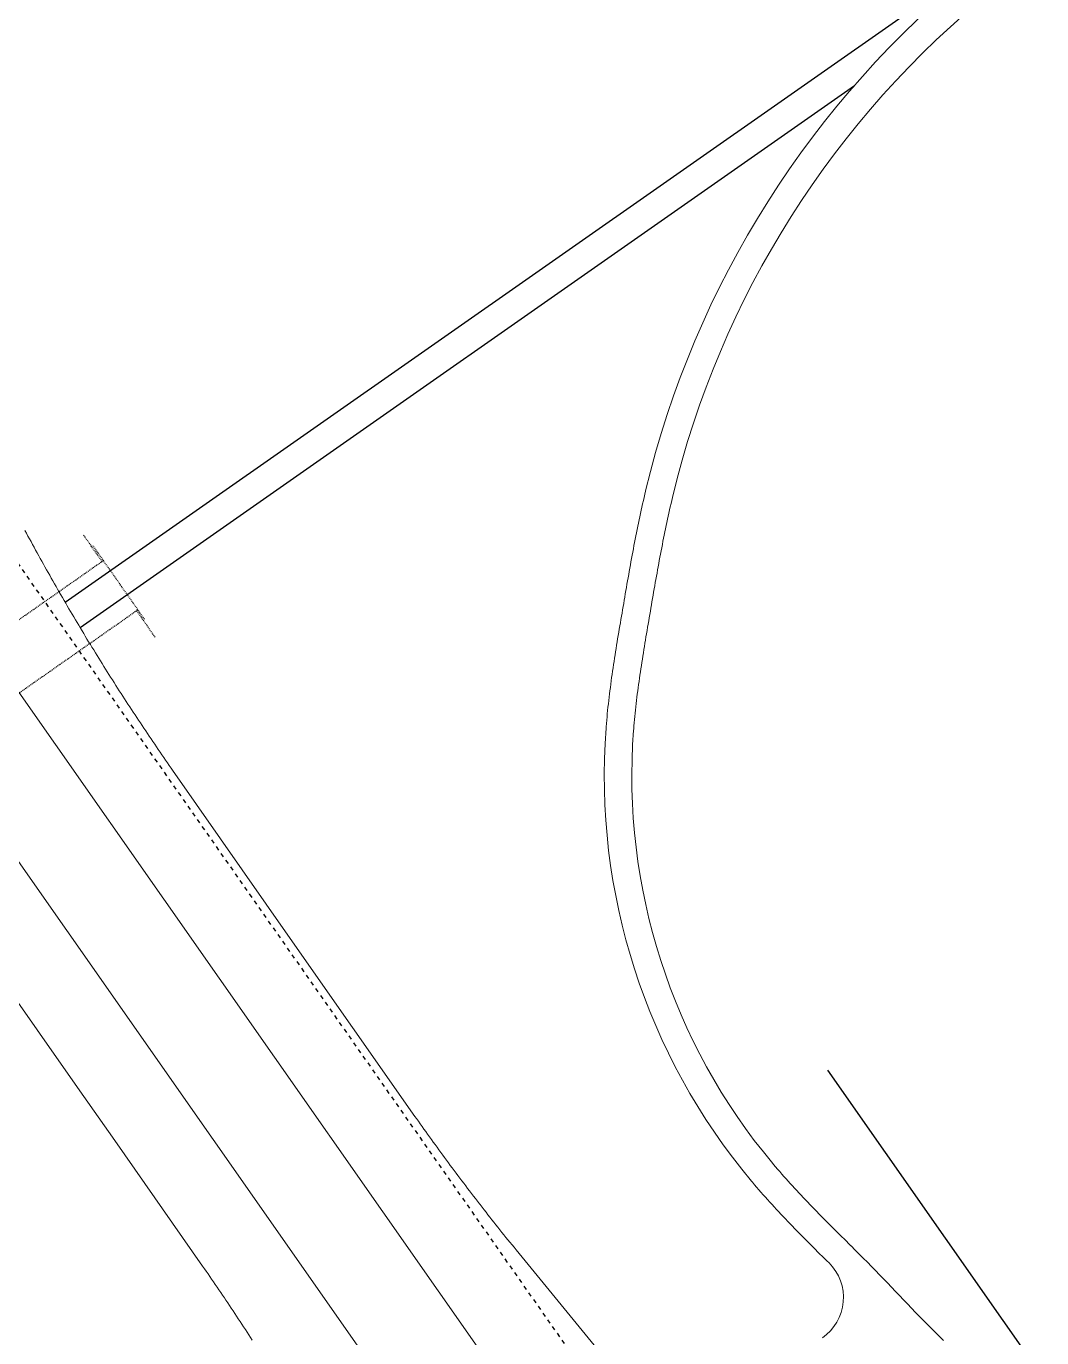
# Model space of a CAD drawing. Header units: millimetres. Extents: x 152904052 to 153933663, y 538271515 to 539240469.
# Drawn here: x 153538208 to 153541333, y 539124536 to 539128573 of the extents above; entities that cross this region are included whole.
import ezdxf

# ---------------------------------------------------------------- set-up
doc = ezdxf.new("R2010")
doc.units = ezdxf.units.MM
doc.linetypes.add('HIDDEN', pattern=[5.08, 2.54, -2.54])
doc.layers.add('BORD', color=7, linetype='Continuous')

msp = doc.modelspace()

# ---------------------------------------------------------------- linework, layer by layer
at = {"layer": 'BORD', "color": 8, "linetype": 'HIDDEN', "ltscale": 5}
msp.add_line((153528346.4, 539140965.7), (153579968.2, 539067242), dxfattribs=at)
at = {"layer": 'BORD', "color": 137, "lineweight": 0}
msp.add_line((153540944.4, 539124613.8), (153541030.2, 539124527.5), dxfattribs=at)
at = {"layer": 'BORD', "color": 133, "ltscale": 10}
for points in [[(153538327.4, 539126799.8), (153541326.9, 539128900.1)], [(153538373.3, 539126722), (153540756.6, 539128390.8)]]:
    msp.add_lwpolyline(points, dxfattribs=at)
at = {"layer": 'BORD', "color": 137, "lineweight": 0, "flags": 128}
for points in [[(153540678.3, 539124765.9), (153540671.7, 539124772.3), (153540664.6, 539124779.4), (153540657.5, 539124786.4), (153540650.4, 539124793.5), (153540643.3, 539124800.6), (153540636.2, 539124807.7), (153540629.1, 539124814.8), (153540621.9, 539124821.9), (153540614.8, 539124829), (153540607.8, 539124836.2), (153540600.7, 539124843.3), (153540593.6, 539124850.5), (153540586.5, 539124857.7), (153540579.5, 539124864.9), (153540572.4, 539124872.1), (153540565.4, 539124879.4), (153540558.4, 539124886.7), (153540551.3, 539124894), (153540544.4, 539124901.3), (153540537.4, 539124908.6), (153540530.4, 539124916), (153540523.5, 539124923.4), (153540516.6, 539124930.8), (153540509.7, 539124938.3), (153540502.8, 539124945.8), (153540496, 539124953.3), (153540489.2, 539124960.9), (153540482.4, 539124968.5), (153540475.6, 539124976.1), (153540468.9, 539124983.7), (153540462.2, 539124991.4), (153540455.5, 539124999.2), (153540448.9, 539125006.9), (153540442.3, 539125014.7), (153540439.8, 539125017.8, -0.195701), (153539992.1, 539126412.2), (153539992.4, 539126416.1), (153539993.2, 539126426.3), (153539994.1, 539126436.5), (153539995, 539126446.6), (153539996, 539126456.8), (153539997, 539126466.9), (153539998, 539126477.1), (153539999.1, 539126487.2), (153540000.3, 539126497.3), (153540001.5, 539126507.4), (153540002.7, 539126517.5), (153540004, 539126527.5), (153540005.3, 539126537.6), (153540006.6, 539126547.7), (153540007.9, 539126557.7), (153540009.3, 539126567.7), (153540010.7, 539126577.8), (153540012.2, 539126587.8), (153540013.7, 539126597.8), (153540015.2, 539126607.8), (153540016.7, 539126617.8), (153540018.2, 539126627.7), (153540019.8, 539126637.7), (153540021.4, 539126647.6), (153540023, 539126657.6), (153540024.6, 539126667.5), (153540026.2, 539126677.5), (153540027.8, 539126687.4), (153540029.5, 539126697.3), (153540031.1, 539126707.2), (153540032.8, 539126717.1), (153540034.5, 539126727), (153540036.2, 539126736.8), (153540037.8, 539126746.7), (153540039.5, 539126756.6), (153540041.2, 539126766.5), (153540042.9, 539126776.3), (153540044.6, 539126786.2), (153540046.3, 539126796), (153540047.9, 539126805.9), (153540049.6, 539126815.8), (153540051.3, 539126825.7), (153540053, 539126835.5), (153540054.7, 539126845.4), (153540056.5, 539126855.3), (153540058.2, 539126865.2), (153540059.9, 539126875.1), (153540061.7, 539126885), (153540063.4, 539126894.9), (153540065.2, 539126904.8), (153540067, 539126914.7), (153540068.8, 539126924.6), (153540070.6, 539126934.5), (153540072.4, 539126944.4), (153540074.3, 539126954.3), (153540076.2, 539126964.2), (153540078, 539126974.1), (153540079.9, 539126984), (153540081.9, 539126993.9), (153540083.8, 539127003.8), (153540085.8, 539127013.7), (153540087.8, 539127023.6), (153540089.8, 539127033.5), (153540091.8, 539127043.4), (153540093.9, 539127053.3), (153540096, 539127063.2), (153540098.1, 539127073.1), (153540100.3, 539127082.9), (153540102.4, 539127092.8), (153540104.6, 539127102.7), (153540106.9, 539127112.6), (153540109.2, 539127122.5), (153540111.5, 539127132.4), (153540113.8, 539127142.2), (153540113.8, 539127142.4, -0.166479), (153541133.8, 539128753.3)], [(153540944.4, 539124613.8, 0.010117), (153540746, 539124818.4), (153540745.8, 539124818.7), (153540738.7, 539124825.7), (153540731.6, 539124832.7), (153540724.5, 539124839.8), (153540717.4, 539124846.8), (153540710.3, 539124853.8), (153540703.2, 539124860.8), (153540696.2, 539124867.9), (153540689.1, 539124874.9), (153540682.1, 539124881.9), (153540675.1, 539124889), (153540668.1, 539124896), (153540661.1, 539124903.1), (153540654.1, 539124910.1), (153540647.2, 539124917.2), (153540640.3, 539124924.3), (153540633.4, 539124931.4), (153540626.5, 539124938.5), (153540619.6, 539124945.6), (153540612.8, 539124952.7), (153540605.9, 539124959.9), (153540599.1, 539124967), (153540592.4, 539124974.2), (153540585.6, 539124981.4), (153540578.9, 539124988.6), (153540572.3, 539124995.9), (153540565.6, 539125003.1), (153540559, 539125010.4), (153540552.4, 539125017.7), (153540545.9, 539125025), (153540539.3, 539125032.3), (153540532.9, 539125039.7), (153540526.4, 539125047.1), (153540520, 539125054.5), (153540513.7, 539125062), (153540507.3, 539125069.5), (153540504.9, 539125072.4, -0.195689), (153540076.8, 539126405.7), (153540077.1, 539126409.5), (153540077.9, 539126419.2), (153540078.7, 539126429), (153540079.6, 539126438.8), (153540080.6, 539126448.5), (153540081.5, 539126458.3), (153540082.6, 539126468), (153540083.6, 539126477.8), (153540084.7, 539126487.6), (153540085.9, 539126497.3), (153540087.1, 539126507.1), (153540088.3, 539126516.9), (153540089.5, 539126526.6), (153540090.8, 539126536.4), (153540092.2, 539126546.2), (153540093.5, 539126555.9), (153540094.9, 539126565.7), (153540096.3, 539126575.5), (153540097.7, 539126585.3), (153540099.2, 539126595.1), (153540100.7, 539126604.9), (153540102.2, 539126614.7), (153540103.8, 539126624.5), (153540105.3, 539126634.3), (153540106.9, 539126644.1), (153540108.5, 539126653.9), (153540110.1, 539126663.7), (153540111.7, 539126673.5), (153540113.3, 539126683.3), (153540115, 539126693.1), (153540116.6, 539126703), (153540118.3, 539126712.8), (153540120, 539126722.6), (153540121.6, 539126732.5), (153540123.3, 539126742.3), (153540125, 539126752.2), (153540126.7, 539126762), (153540128.4, 539126771.9), (153540130, 539126781.7), (153540131.7, 539126791.6), (153540133.4, 539126801.4), (153540135.1, 539126811.2), (153540136.8, 539126821.1), (153540138.5, 539126830.9), (153540140.2, 539126840.7), (153540141.9, 539126850.5), (153540143.6, 539126860.4), (153540145.4, 539126870.1), (153540147.1, 539126879.9), (153540148.9, 539126889.7), (153540150.6, 539126899.5), (153540152.4, 539126909.3), (153540154.2, 539126919.1), (153540156, 539126928.8), (153540157.8, 539126938.6), (153540159.7, 539126948.3), (153540161.5, 539126958.1), (153540163.4, 539126967.8), (153540165.3, 539126977.6), (153540167.2, 539126987.3), (153540169.1, 539126997), (153540171.1, 539127006.7), (153540173.1, 539127016.4), (153540175.1, 539127026.1), (153540177.1, 539127035.8), (153540179.1, 539127045.5), (153540181.2, 539127055.1), (153540183.3, 539127064.8), (153540185.4, 539127074.4), (153540187.6, 539127084), (153540189.8, 539127093.7), (153540192, 539127103.3), (153540194.2, 539127112.9), (153540196.5, 539127122.5), (153540196.5, 539127122.6, -0.166479), (153541187, 539128687)], [(153540657.7, 539124535.7, 0.470392), (153540678.3, 539124765.9)]]:
    msp.add_lwpolyline(points, format="xyb", dxfattribs=at)
for points in [[(153539020.4, 539125765.2), (153538657.6, 539126283.4), (153538653.4, 539126289.4), (153538647.7, 539126297.5), (153538642.1, 539126305.6), (153538636.5, 539126313.7), (153538630.8, 539126321.8), (153538625.2, 539126330), (153538619.6, 539126338.1), (153538614, 539126346.2), (153538608.5, 539126354.4), (153538602.9, 539126362.6), (153538597.4, 539126370.7), (153538591.8, 539126378.9), (153538586.3, 539126387.1), (153538580.8, 539126395.3), (153538575.3, 539126403.5), (153538569.8, 539126411.7), (153538564.3, 539126419.9), (153538558.8, 539126428.1), (153538553.3, 539126436.4), (153538547.9, 539126444.6), (153538542.4, 539126452.8), (153538537, 539126461.1), (153538531.6, 539126469.3), (153538526.2, 539126477.6), (153538520.8, 539126485.9), (153538515.4, 539126494.2), (153538510, 539126502.4), (153538504.6, 539126510.7), (153538499.3, 539126519), (153538493.9, 539126527.4), (153538488.6, 539126535.7), (153538483.3, 539126544), (153538478, 539126552.3), (153538472.7, 539126560.7), (153538467.4, 539126569), (153538462.1, 539126577.4), (153538456.9, 539126585.7), (153538451.6, 539126594.1), (153538446.4, 539126602.5), (153538441.1, 539126610.8), (153538435.9, 539126619.2), (153538430.7, 539126627.6), (153538425.5, 539126636), (153538420.3, 539126644.4), (153538415.2, 539126652.9), (153538410, 539126661.3), (153538404.9, 539126669.7), (153538399.7, 539126678.1), (153538394.6, 539126686.6), (153538389.5, 539126695), (153538384.4, 539126703.5), (153538379.3, 539126712), (153538374.2, 539126720.4), (153538369.1, 539126728.9), (153538364.1, 539126737.4), (153538359, 539126745.9), (153538354, 539126754.4), (153538349, 539126762.9), (153538344, 539126771.4), (153538339, 539126779.9), (153538334, 539126788.4), (153538329, 539126797), (153538324, 539126805.5), (153538319.1, 539126814.1), (153538314.1, 539126822.6), (153538309.2, 539126831.2), (153538304.3, 539126839.7), (153538299.4, 539126848.3), (153538294.5, 539126856.9), (153538289.6, 539126865.5), (153538284.7, 539126874.1), (153538279.8, 539126882.7), (153538275, 539126891.3), (153538270.2, 539126899.9), (153538265.3, 539126908.5), (153538260.5, 539126917.1), (153538255.7, 539126925.8), (153538250.9, 539126934.4), (153538246.1, 539126943), (153538241.4, 539126951.7), (153538236.6, 539126960.4), (153538231.9, 539126969), (153538227.1, 539126977.7), (153538222.4, 539126986.4), (153538217.7, 539126995.1), (153538213, 539127003.7), (153538208.3, 539127012.4), (153538203.6, 539127021.1)], [(153537342.1, 539126767.2), (153538365, 539125306.4)], [(153540823.1, 539122754.8), (153538127.3, 539126604.8)], [(153537881.6, 539126432.7), (153540577.4, 539122582.7)], [(153537662.9, 539126309.1), (153538365, 539125306.4)], [(153541114.3, 539123095.5), (153539715.1, 539124806.5), (153539715.1, 539124806.5), (153539708.9, 539124814.2), (153539702.7, 539124821.8), (153539696.4, 539124829.5), (153539690.2, 539124837.2), (153539684, 539124844.8), (153539677.8, 539124852.5), (153539671.7, 539124860.2), (153539665.5, 539124867.9), (153539659.3, 539124875.7), (153539653.2, 539124883.4), (153539647.1, 539124891.1), (153539640.9, 539124898.9), (153539634.8, 539124906.6), (153539628.7, 539124914.4), (153539622.6, 539124922.1), (153539616.6, 539124929.9), (153539610.5, 539124937.7), (153539604.4, 539124945.5), (153539602.2, 539124948.4), (153539596.1, 539124956.2), (153539590.1, 539124964.1), (153539584.1, 539124971.9), (153539578.1, 539124979.7), (153539572.1, 539124987.6), (153539566.1, 539124995.4), (153539560.1, 539125003.3), (153539554.2, 539125011.1), (153539548.2, 539125019), (153539542.3, 539125026.9), (153539536.3, 539125034.8), (153539530.4, 539125042.7), (153539524.5, 539125050.6), (153539518.6, 539125058.5), (153539512.7, 539125066.4), (153539506.9, 539125074.4), (153539501, 539125082.3), (153539495.2, 539125090.3), (153539489.3, 539125098.2), (153539483.5, 539125106.2), (153539477.7, 539125114.2), (153539471.9, 539125122.2), (153539466.1, 539125130.2), (153539460.3, 539125138.2), (153539454.5, 539125146.2), (153539448.8, 539125154.2), (153539443, 539125162.2), (153539437.3, 539125170.2), (153539431.6, 539125178.3), (153539425.9, 539125186.3), (153539420.2, 539125194.4), (153539414.5, 539125202.5), (153539408.8, 539125210.5), (153539404, 539125217.3), (153539404, 539125217.3), (153539020.4, 539125765.2)], [(153538365, 539125306.4), (153538479.8, 539125142.5), (153538750.2, 539124756.4), (153538750.2, 539124756.4), (153538755.8, 539124748.3), (153538761.5, 539124740.2), (153538767.1, 539124732.1), (153538772.7, 539124724), (153538778.3, 539124715.9), (153538783.9, 539124707.7), (153538789.5, 539124699.6), (153538795.1, 539124691.5), (153538800.6, 539124683.3), (153538806.2, 539124675.1), (153538811.7, 539124667), (153538817.3, 539124658.8), (153538822, 539124651.7), (153538827.6, 539124643.5), (153538833.1, 539124635.3), (153538838.5, 539124627.1), (153538844, 539124618.9), (153538849.5, 539124610.7), (153538854.9, 539124602.4), (153538860.3, 539124594.2), (153538865.8, 539124585.9), (153538871.2, 539124577.7), (153538876.6, 539124569.4), (153538882, 539124561.1), (153538887.4, 539124552.9), (153538892.7, 539124544.6), (153538898.1, 539124536.3), (153538903.4, 539124528)]]:
    msp.add_lwpolyline(points, dxfattribs=at)
at = {"layer": 'BORD', "color": 133, "linetype": 'HIDDEN', "flags": 128}
for points in [[(153538441.1, 539126925.1), (153538383.7, 539127007)], [(153538571.3, 539126747.8), (153538413.6, 539126973.1)], [(153538445.2, 539126928), (153537494.6, 539126262.4)], [(153537600.7, 539126110.9), (153538551.3, 539126776.5)], [(153538547.2, 539126773.6), (153538604.5, 539126691.7)]]:
    msp.add_lwpolyline(points, dxfattribs=at)
at = {"layer": 'BORD', "color": 133, "ltscale": 10, "flags": 128}
msp.add_lwpolyline([(153546269.4, 539117369.6), (153540674.7, 539125359.6)], dxfattribs=at)

doc.saveas('drawing.dxf')
